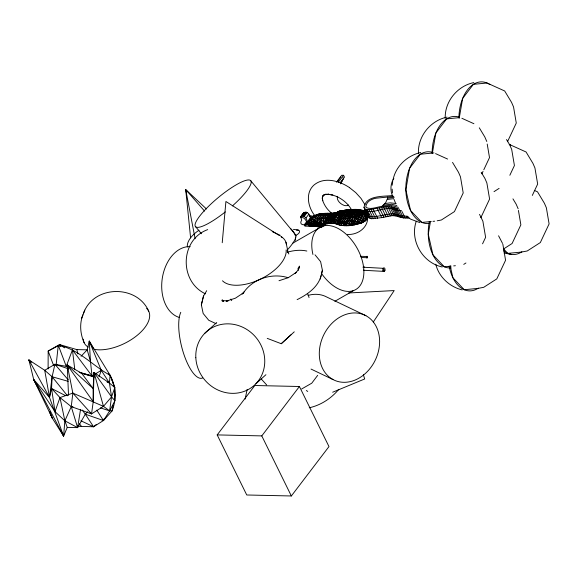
<?xml version="1.0" encoding="UTF-8"?>
<svg xmlns="http://www.w3.org/2000/svg" width="578" height="578" viewBox="0 0 578 578"><rect width="100%" height="100%" fill="white"/><g stroke="black" fill="none" stroke-linecap="round" stroke-linejoin="round"><path stroke-width="0.87" d="M48.104 368.966L48.176 351.056L58.284 345.268L60.112 344.741L76.787 349.596L87.184 349.827L90.471 361.416L92.003 375.946L93.614 376.553M77.329 426.275L93.578 426.774L103.462 420.531L112.074 410.951C116.626 399.362 116.099 386.234 110.095 375.281L89.265 341.128L87.184 349.827L81.057 356.301M418.45 153.77C417.489 136.625 430.292 120.535 447.054 117.139M445.226 118.447C444.569 101.562 457.364 85.956 473.815 82.596M363.056 210.5L350.687 210.602L344.929 210.103L343.91 211.844L342.53 212.769C331.476 214.698 310.776 209.128 307.467 224.206L307.973 225.297C316.433 229.047 325.811 221.938 334.741 223.578C340.868 226.099 347.667 226.28 354.104 224.943C359.827 223.643 368.764 221.699 368.699 214.38C363.208 207.596 352.652 209.431 344.929 210.103L337.675 218.094L334.741 223.578C343.722 222.956 352.818 224.625 361.647 222.985L364.436 216.36L368.699 214.38M366.539 212.69L363.988 207.437C366.004 194.75 384.095 196.751 392.845 195.465M87.762 411.767L85.298 414.195L77.625 427.633L64.859 420.806L55.004 411.652L51.558 388.481L59.968 397.585L64.859 420.806L67.236 427.409L63.609 436.115L49.506 397.447L51.558 388.481L52.121 376.748L54.91 364.277L66.26 366.365L67.843 367.203M320.92 225.182L319.793 222.833L319.786 219.004L320.002 215.637L321.563 213.614M344.871 210.703C342.06 210.963 338.65 210.269 336.533 212.653L336.013 212.747C332.184 216.707 327.386 219.214 323.593 223.325L324.836 225.695L324.973 224.098M222.234 242.731L225.911 201.484L279.412 235.607M56.095 365.325L58.284 345.268C78.803 349.033 92.516 365.795 110.095 375.281L114.856 387.571L114.914 400.742L109.632 410.893L103.462 420.531L85.298 414.195L82.286 410.069M321.382 225.189L321.867 215.681L323.593 213.427L324.894 214.279L328.449 221.916L326.924 223.917M94.236 377.094L81.614 373.222L67.25 365.014L72.842 393.112L71.26 406.63L64.859 420.806L63.609 436.115L52.331 418.234L33.712 379.544L28.9 359.935L44.716 370.296L52.121 376.748L67.489 395.807M82.957 314.793C79.316 323.716 80.277 333.99 84.135 342.711M392.195 185.206L392.715 181.369M68.218 381.357L52.121 376.748L49.506 397.447L33.712 379.544L55.004 411.652L59.968 397.585L71.26 406.63L91.555 413.862L93.224 401.71L94.026 372.442L109.423 383.033L114.856 387.571L111.554 396.855L109.632 410.893L112.074 410.951L113.093 405.626M319.461 213.896L318.16 215.594L317.43 221.764L318.167 223.354L320.046 224.921M344.445 225.723C347.4 221.164 347.197 215.442 351.005 211.324L352.399 210.341L357.905 210.313L366.531 212.039M67.236 427.409L77.625 427.633L80.501 409.715M362.471 222.667L349.762 220.399L346.634 221.504L341.034 221.345L337.74 222.118L328.449 221.916L325.103 222.501L326.346 221.208L327.437 215.804L329.886 213.268L334.026 222.039L333.022 223.354M387.6 197.127L387.433 198.167L394.167 197.329M432.301 153.603L435.884 132.983L446.628 118.88L459.423 117.637M430.502 221.295L428.262 234.184L432.965 254.847L444.309 266.798L451.136 266.14M459.214 118.208L462.646 98.441L473.389 84.337L487.037 83.015L504.681 90.984L511.566 102.393L513.546 106.944L516.27 123.063L507.506 141.704M313.818 215.818L311.658 221.323L307.597 224.488L307.489 222.971L312.199 223.78M245.151 399.073L247.117 389.464M329.908 223.469L323.593 223.325L320.595 224.784L321.838 227.154L317.914 226.721L315.176 224.9L314.23 222.812L316.289 215.558L317.141 214.452M350.882 209.33L352.197 209.771L352.544 210.558L348.404 209.612L346.829 210.226L345.76 211.866L341.186 213.932L339.438 221.822L337.812 224.51M311.788 226.417C315.422 224.654 319.88 221.092 324.02 223.953C322.141 209.532 327.025 211.844 330.313 221.952L329.084 223.563M216.121 323.702L208.745 320.27L203.16 313.471L201.361 304.83L202.278 301.044M202.683 299.404L203.514 296.023L206.7 290.676M298.393 270.179L299.397 266.09L298.804 268.488L297.287 271.046L294.932 273.582L296.413 272.274L288.263 277.7L278.993 280.735M297.121 299.635C307.178 294.701 318.182 287.15 321.086 275.684M321.491 274.051L322.408 270.266L320.609 261.624L315.024 254.826M201.361 304.83L203.514 296.023M287.389 252.369L287.765 250.816L285.966 242.175M320.255 279.073L322.408 270.266M346.316 225.752C348.902 220.529 349.459 214.214 354.213 210.284L358.013 210.392L358.562 209.677M334.026 222.039L335.327 217.053L337.87 214.51L339.85 210.905L343.838 211.534L344.517 210.71M393.054 179.874C395.67 166.175 407.367 155.482 420.748 152.491M416.29 221.179C409.571 240.275 422.424 262.831 442.235 266.978M310.018 226.265L311.571 223.599L316.101 222.884L318.167 223.354M103.881 419.093L103.462 420.531L96.779 410.134M323.745 226.049L324.93 222.227L325.45 223.368L324.677 224.387M367.63 219.337C366.524 229.047 356.648 235.036 347.443 234.444M367.883 218.029L362.124 215.406L352.378 214.265C348.606 215.659 344.907 214.452 341.186 213.932L338.824 220.5L336.324 223.975M339.308 225.03C342.378 221.547 340.175 215.63 344.286 212.682L346.663 213.788L351.915 213.253L356.243 210.602L355 209.511M325.103 222.501L326.267 221.121L329.2 219.626L331.295 220.146L334.676 219.546L338.824 220.5L341.331 218.13L348.917 218.6L351.662 216.627L353.375 212.48L355.181 212.415L368.764 215.767C365.585 217.465 365.737 221.988 361.9 222.653L356.135 210.464M324.836 225.695L325.335 224.163M328.449 221.916L329.951 217.328L327.748 213.253L325.58 215.767L325.53 222.523M387.722 198.138L385.642 202.719L381.921 206.353C376.892 206.953 371.033 209.865 366.199 207.545L365.802 206.693C366.221 201.7 371.676 198.81 376.191 198.196L393.806 196.419M99.011 376.784L101.294 370.354L89.265 341.128L90.471 361.416M309.122 225.767L308.435 226.208L304.96 226.186L304.31 224.755C310.285 227.024 305.09 217.155 302.482 217.603C298.335 218.91 302.446 213.694 303.992 212.646C307.648 210.558 310.307 215.767 310.971 218.527M340.919 225.391L342.978 221.547L343.224 218.246L344.069 216.136L346.663 213.788L348.823 210.536L352.891 209.474L354.263 210.226L359.834 222.183L361.647 222.985M83.593 313.168C93.34 285.106 137.065 284.152 148.77 311.332M350.29 225.485L356.612 224.235C358.692 220.962 357.652 216.085 361.438 213.932C362.984 214.373 368.916 211.049 364.169 211.765L359.379 213.484C355.643 219.835 347.71 214.958 342.068 215.811L340.572 216.497L339.683 218.433L342.176 223.737M81.585 318.384L84.764 310.111M310.162 218.462L319.793 222.833L321.455 218.657L323.723 215.717L336.541 215.616L341.222 213.853L343.686 211.317L340.11 215.406L344.755 225.319L347.53 223.404M341.966 214.2L343.91 211.844L347.681 212.032L356.25 210.782L358.512 211.642L362.204 211.505L366.423 219.777L364.646 221.266L356.12 218.289L350.282 217.639L346.67 209.828L350.181 209.417L354.263 210.226L354.892 209.518L356.156 210.349L356.763 209.561M481.886 173.819L483.027 171.384M483.793 169.766L489.508 157.599L487.211 144.03M480.831 217.696L489.595 199.049L486.864 182.937L484.891 178.385L481.214 172.302M509.847 175.257L514.42 165.525L511.689 149.406L509.717 144.861L506.501 139.536M482.565 243.808L485.614 237.32L482.883 221.208L479.53 214.373M532.324 195.422L537.663 184.071L534.932 167.952L532.959 163.408L526.074 151.992L509.232 144.384A35.923 22.094 -88.7 0 1 510.62 145.157M341.909 214.062L342.552 212.733L341.836 211.208L340.384 210.919M346.634 221.504L342.53 212.769L339.727 214.554L337.87 214.51L337.119 212.906C331.367 211.404 328.398 216.873 326.346 221.208L323.723 215.717L314.446 215.515L313.5 217.436L316.527 223.831L317.914 226.721L319.547 226.229M331.151 223.332L335.103 216.512L339.727 214.554L342.162 210.797L343.838 211.534M330.313 221.952L332.198 218.166L334.872 215.97L337.798 211.664L338.816 212.617L340.11 215.406L341.605 214.705M373.28 322.025L394.182 290.568L348.44 292.988M303.674 212.971L303.674 213.831M341.23 215.218L340.478 216.237L338.816 216.591L336.468 215.558L335.5 213.347L334.019 213.015L328.68 218.477L325.45 223.368M308.551 225.709L310.885 223.657L312.561 223.325L313.883 226.157L317.914 226.721L321.13 225.788L322.228 224.286L324.2 224.488M317.669 375.346L311.759 383.192L301.644 388.98M300.466 217.249L303.992 212.646M300.733 216.829L304.396 212.408M301.124 216.981L302.099 215.695M301.456 216.273L304.866 212.242M301.926 216.107L305.372 212.184M302.431 216.042L303.002 216.042L305.95 212.177M303.002 216.042L306.333 212.242M303.392 216.107L303.797 216.208L306.737 212.35M303.797 216.208L304.209 216.396L307.149 212.531M308.031 222.386L305.943 218.022L308.883 214.156M336.468 182.178L341.728 175.264L343.585 175.307L344.481 177.128L340.276 182.655M304.31 224.755L306.759 221.54M338.137 180.502L340.767 177.049M305.011 224.77L306.485 222.841M305.444 224.806L306.918 222.87M305.538 224.871L307.005 222.942M338.325 182.214L343.585 175.307M306.275 224.885L307.258 223.599M340.363 183.053L343.52 178.905L342.927 177.692M340.456 183.45L342.559 180.69M340.543 183.847L341.598 182.467M313.775 226.294L318.738 224.741L322.748 224.828M321.13 225.788L318.738 224.741L318.008 225.695L317.221 225.406L313.883 226.157M320.14 225.384L320.595 224.784M323.196 226.193L322.228 224.286L322.452 224.828L323.593 223.325M342.631 225.622L344.033 223.78L345.738 215.796L343.686 211.317M348.259 225.673L349.387 223.448L350.282 217.639L353.245 223.816L354.459 224.856L356.958 216.179L366.669 219.445M352.544 210.558L350.687 210.602L349.35 211.692L347.27 215.095L345.738 215.796L350.326 225.442L351.381 223.765L352.356 218.116L353.613 216.866L355.181 212.415L356.25 210.782L357.905 210.313L358.288 211.028L360.296 209.872M358.895 211.006L361.965 210.168M217.184 434.909L254.826 385.512L299.418 386.501L328.983 446.577L291.348 495.975L246.748 494.985L217.184 434.909L261.783 435.899L299.418 386.501M318.449 214.091L324.879 214.294L325.58 215.767L324.901 214.286L325.667 213.34M90.016 413.024L91.555 413.862L103.476 406.356L111.554 396.855L109.423 383.033L110.095 375.281L108.303 373.309M244.458 291.507L242.103 294.043L243.591 292.743L235.441 298.169L226.171 301.203L228.18 300.806L221.858 300.668L223.469 301.376M338.787 389.341C331.266 398.43 320.819 405.229 309.259 407.779M348.274 221.107L345.803 223.643L341.186 213.932M314.41 215.543L317.43 221.764L316.101 222.884L314.916 222.768L314.418 223.274L319.706 225.254M352.399 210.341L358.974 223.635L362.124 215.406L363.461 214.294L365.347 214.315L367.478 212.834L362.702 212.61L357.905 210.313L362.746 220.558L364.928 220.998M312.019 226.114L310.379 222.537L308.052 221.461L312.243 223.527L308.06 221.453L309.447 224.539L307.597 224.488L311.304 224.575L312.561 223.325L315.176 224.9M267.238 338.368L281.262 343.722L290.936 334.835M281.262 343.722L294.26 331.83M204.67 333.412L216.728 322.524M255.873 383.785L265.923 374.71M80.927 420.784L93.578 426.774L96.259 424.498M361.734 210.471L363.497 210.638L362.204 211.505L364.935 211.042L364.169 211.765L366.849 217.538L367.695 218.332L365.679 218.968M321.838 227.154L317.221 225.406L315.899 226.439L311.304 224.575M366.112 211.981L367.225 212.509L364.718 212.957L368.432 214.048L367.42 214.792L365.347 214.315L358.512 211.642C354.675 215.283 354.509 220.81 352.342 225.283L344.929 210.103M316.101 222.884L314.23 222.812L312.019 216.988L319.786 219.004L323.102 218.282L325.313 219.033L331.483 216.627L333.578 217.147L338.101 215.052L339.683 218.433L335.327 217.053L333.961 218.007L332.198 218.166L329.951 217.328L332.169 221.995M494.009 191.658L499.103 188.385M463.751 264.384L465.933 262.983M503.373 249.111L512.101 243.497L520.865 224.849L518.423 210.435M94.149 374.652L92.003 375.946L79.945 372.666M95.58 373.793L101.294 370.354L109.423 383.033L107.075 382.036M68.276 368.75L54.91 364.277L44.716 370.296L49.506 397.447L28.9 359.935L31.458 362.334M292.873 243.121L322.235 226.236M334.864 301.297L353.411 290.633M207.697 229.611C179.765 239.899 179.122 281.645 205.522 293.862M332.69 392.216L364.675 378.98L363.389 374.717M366.849 217.538L368.562 216.837L365.823 215.37L368.843 215.478L367.42 214.792L368.778 215.038M59.968 397.585L72.842 393.112L103.476 406.356L109.632 410.893L100.536 407.873M348.751 209.814L350.181 209.417L356.836 223.643L358.187 223.809M287.353 252.196C293.66 250.353 300.379 249.617 306.839 251.033M364.487 208.528L365.556 209.294L369.017 209.669L385.75 206.772L391.342 206.823L398.936 208.846L403.415 217.949L409.036 218.029L408.436 216.815M368.374 216.418L370.036 218.397L371.64 218.73L381.74 217.624L392.26 215.652L395.822 215.926L403.415 217.949M348.91 209.742L350.745 209.337L352.197 209.771M384.912 203.557L390.193 202.842L396.219 203.521M383.409 205.082L391.609 204.258L396.876 205.522M381.921 206.353L390.692 205.342L398.466 207.372M322.452 224.828L325.031 224.307M437.206 220.789L441.339 220.016L454.438 211.599L463.202 192.951L460.471 176.832L458.499 172.287L452.531 162.396M393.647 198.651L387.267 199.468M362.204 211.505L364.993 211.078M361.9 222.653L362.746 222.559M433.97 152.903L420.322 154.232L409.578 168.328L405.85 189.815L410.553 210.479L421.897 222.429L431.282 221.519M359.877 210.428L360.101 210.97L363.497 210.638M432.987 221.352L434.692 221.186M453.694 265.887L455.399 265.721M365.347 214.315L368.432 214.048M311.571 223.599L310.885 223.657L309.02 219.958M324.901 214.286L337.87 214.51M314.938 222.79L309.151 219.965M369.14 216.577L374.631 216.721L391.364 213.831L394.926 214.106L400.843 215.876L407.49 216.23M330.97 194.967L332.827 195.003M340.095 225.218L350.709 225.449M309.02 226.049L314.757 226.179M360.462 256.285L366.64 256.509L367.326 257.73L361.156 257.506M324.894 214.279L323.008 214.192L323.723 215.717M362.984 267.202L383.221 268.315L384.681 270.901L382.918 270.807M363.649 270.273L383.879 271.378M401.645 210.768C396.479 210.927 391.884 207.264 386.646 208.593C379.703 209.149 371.994 213.506 365.383 210.349L364.884 209.258M356.836 223.643L358.259 223.802M366.82 213.492L368.114 213.65M341.836 211.208L339.828 210.934L340.839 213M72.994 406.883L71.26 406.63L77.625 427.633M511.198 254.378L504.059 253.027M293.429 229.358L298.385 230.123M338.101 215.052L340.11 215.406M307.489 222.906L308.847 223.238M79.215 372.225L92.003 375.946L72.445 349.907L66.26 366.365L58.284 345.268L60.531 346.656M368.143 216.338L368.62 216.49M313.507 225.319L317.914 226.721L317.221 225.406M419.823 222.602L410.756 219.192L407.085 216.707M462.183 289.91C449.662 286.883 438.767 276.891 435.776 264.218M337.025 196.621L332.234 194.916L327.675 194.266L328.81 194.201L325.009 194.634L326.238 194.085L323.319 195.487L324.381 194.483L322.43 196.744L323.116 195.443L322.221 198.456L322.43 197.091L322.69 200.761L322.43 199.591C323.998 205.204 327.769 210.32 331.931 213.34M356.612 224.235L354.979 223.599L348.404 209.612L348.592 209.915M336.533 212.653L337.119 212.906M272.195 231.59L280.381 235.376M461.88 118.28L473.909 123.714M534.303 190.386L537.511 191.831L544.397 203.246L546.369 207.791L549.1 223.91L540.336 242.558L527.237 250.975L521.443 252.066L507.795 253.388L503.619 248.988M435.574 153.625L447.603 159.058M365.917 315.704A35.923 28.69 -64.5 0 0 319.338 351.792A35.923 28.69 -64.5 0 0 363.107 375.368A35.923 28.69 -64.5 0 0 365.917 315.704L326.895 297.092A35.923 28.69 -64.5 0 0 308.103 295.401M311.036 369.067L332.986 379.536M51.558 388.481L65.495 395.59M349.452 187.59L355.781 192.633L361.062 198.464L364.949 204.684M349.574 187.655C339.546 180.892 324.504 176.427 314.15 184.902C305.011 192.77 307.944 207.069 314.663 215.478M336.577 196.368C342.877 199.547 347.689 203.232 351.345 209.453M304.209 216.396L305.943 218.022M353.014 209.482L354.263 210.226M280.915 236.568L282.425 237.529M310.4 222.552L308.298 221.085L310.502 218.188L312.676 219.582L311.874 217.075M64.519 347.862L60.112 344.741L48.176 351.056L53.689 365.686M316.527 223.831L318.341 225.268M206.462 208.961L185.711 189.57L190.596 237.847M326.346 221.208L327.314 223.411M261.321 379.045L266.617 384.897M72.842 393.112L91.555 413.862M204.576 211.1L185.711 189.57L195.111 238.714M114.914 400.742L111.554 396.855L94.026 372.442L93.094 388.539L93.224 401.71L67.25 365.014L68.515 395.381M54.91 364.277L68.182 379.811M250.534 180.481L295.322 234.466A35.923 7.781 -39.7 0 1 287.519 249.739M195.711 226.822L201.455 233.743M223.252 301.217L222.14 299.866L223.166 301.124M73.572 351.294L72.445 349.907L74.75 369.234M79.424 423.826L81.563 426.506M81.614 373.222L93.094 388.539L67.25 365.014L67.951 369.443M95.009 373.764L94.026 372.442L103.476 406.356M111.373 379.247L112.327 380.656L112.768 383.192M85.298 414.195L93.578 426.774M29.832 361.452L28.9 359.935L29.883 362.428M479.292 127.81L484.805 136.935L486.777 141.487M512.946 198.861L516.161 204.186L518.141 208.737M498.561 235.788L502.506 243.381M89.265 341.128L93.13 348.187M37.881 387.361L33.712 379.544L63.609 436.115L62.308 432.915M318.738 224.741L319.388 225.984M406.204 216.273L407.1 218.094M402.028 211.548L405.229 218.051M397.259 208.593L401.739 217.696M395.692 208.232L400.171 217.335M394.283 207.726L398.762 216.829M392.874 207.22L397.353 216.316M391.342 206.823L395.822 215.926M389.644 206.592L394.124 215.695M387.78 206.548L392.26 215.652M385.75 206.772L390.229 215.876M383.669 207.105L388.149 216.208M381.545 207.538L386.025 216.642M379.406 208.029L383.886 217.133M377.261 208.521L381.74 217.624M373.121 209.135L377.6 218.238M371.047 209.446L375.527 218.542M369.017 209.669L373.496 218.766M367.16 209.626L371.64 218.73M365.556 209.294L367.608 213.455M368.374 215.016L370.036 218.397M363.988 207.437L366.033 211.599M287.266 250.78L288.848 253.995M230.94 299.043L231.735 300.654M261.783 435.899L291.348 495.975M323.102 218.282L325.226 222.66M324.02 223.953L320.002 215.637M319.793 222.833L316.289 215.558M335.327 217.053L338.462 223.657M318.146 215.594L319.786 219.004M364.783 220.962L360.101 210.97M310.292 218.47L312.561 223.216M337.675 218.094L340.319 223.7M335.883 222.075L331.888 213.477M314.468 215.515L315.675 218.13M368.468 216.54L368.966 217.631M335.103 216.512L333.687 213.405L330.334 213.296L330.565 214.604M49.65 411.839L52.331 418.234L49.629 411.55M338.282 211.324L338.816 212.617M393.972 199.215L395.619 203.355M76.787 349.596L78.001 353.917M298.515 269.724L298.147 268.149L298.472 269.875M450.168 265.728L452.914 277.78L464.257 289.73L477.912 288.408L483.699 287.317L496.798 278.899L505.562 260.252L502.838 244.14M114.675 394.182L114.971 395.872M392.144 189.122L392.563 192.958M363.222 266.935A1.777 1.098 -88.4 0 1 364.537 267.289M363.93 270.229A1.777 1.098 -88.4 0 1 363.367 270.193M296.463 230.087A4.718 2.399 -26.2 0 1 299.527 231.93A4.718 2.399 -26.2 0 1 295.105 235.629M303.884 224.828A7.073 3.598 -26.2 0 1 301.73 220.211A7.073 4.256 37.3 0 1 301.131 217.501M309.165 215.97A7.073 3.598 -26.2 0 1 313.059 216.512M309.346 216.562A7.073 4.256 37.3 0 1 310.791 217.711M348.57 205.053A7.073 4.256 37.3 0 1 340.666 203.492A7.073 4.256 37.3 0 1 337.61 196.31M392.563 195.928A12.348 7.593 -88.7 0 1 393.849 178.551M146.639 308.399A35.923 18.286 -26.2 0 1 135.967 336.331A35.923 18.286 -26.2 0 1 93.882 349.271M88.109 347.06A35.923 18.286 -26.2 0 1 83.254 339.17M429.627 223.411A35.923 22.094 -88.7 0 1 405.872 186.289A35.923 22.094 -88.7 0 1 432.286 152.303M521.847 251.798A35.923 22.094 -88.7 0 1 503.633 250.852M478.317 288.14A35.923 22.094 -88.7 0 1 449.164 266.263M432.142 153.235A35.923 22.094 -88.7 0 1 459.438 117.226M451.18 267.889A35.923 22.094 -88.7 0 1 429.338 221.641M458.91 117.811A35.923 22.094 -88.7 0 1 489.898 84.576M187.359 246.958A24.204 12.319 -26.2 0 1 199.005 230.217M307.742 391.443A35.923 28.69 -64.5 0 1 306.354 390.49M243.41 292.909A35.923 30.612 -10.6 0 1 288.075 277.678M307.409 293.378A35.923 30.612 -10.6 0 1 309.035 297.54M286.139 249.884A35.923 18.286 -26.2 0 1 260.707 279.022A35.923 18.286 -26.2 0 1 222.494 280.778M281.168 236.698A35.923 18.286 -26.2 0 1 286.385 244.407M225.297 211.909A35.923 7.781 -39.7 0 1 196.823 220.305A35.923 7.781 -39.7 0 1 243.179 181.319A35.923 7.781 -39.7 0 1 232.472 205.876M179.166 317.394A35.923 24.724 -82.1 0 1 162.317 278.105A35.923 24.724 -82.1 0 1 190.22 246.654M312.936 254.479A35.923 21.841 60.1 0 1 338.39 228.635A35.923 21.841 60.1 0 1 362.348 281.313A35.923 21.841 60.1 0 1 321.686 273.719M290.879 228.83A35.923 19.276 -0.8 0 1 294.896 234.596M295.481 236.966A35.923 19.276 -0.8 0 1 295.372 240.325M202.524 378.026A35.923 12.131 76.1 0 1 183.732 353.881A35.923 12.131 76.1 0 1 180.777 312.315M367.42 257.564A0.838 0.527 -87.9 0 0 367.016 256.285A0.838 0.527 -87.9 0 0 366.51 257.513A0.838 0.527 -87.9 0 0 367.42 257.564M384.869 270.547A1.777 1.098 -88.4 0 0 384.016 267.838A1.777 1.098 -88.4 0 0 382.961 270.446A1.777 1.098 -88.4 0 0 384.869 270.547M195.826 357.724A35.923 33.278 47.9 0 0 249.017 389.124A35.923 33.278 47.9 0 0 245.975 328.94A35.923 33.278 47.9 0 0 195.826 357.724"/></g></svg>
